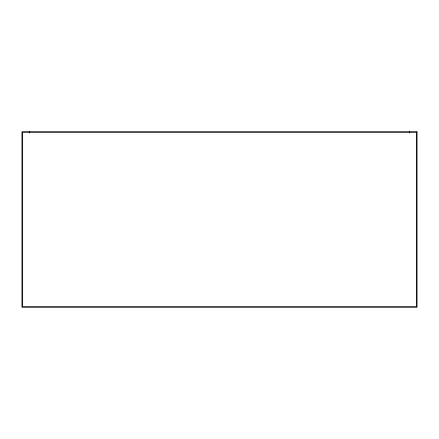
<?xml version="1.0" encoding="UTF-8"?>
<svg xmlns="http://www.w3.org/2000/svg" width="439" height="439" viewBox="0 0 439 439"><rect width="100%" height="100%" fill="white"/><g stroke="black" fill="none" stroke-linecap="round" stroke-linejoin="round"><path stroke-width="0.66" d="M409.587 131.7L409.587 133.066M29.413 131.7L29.413 133.066M417.05 131.7L21.95 131.7L21.95 307.3L417.05 307.3L417.05 131.7M416.391 132.358L22.608 132.358L22.608 306.641L416.391 306.641L416.391 132.358"/></g></svg>
